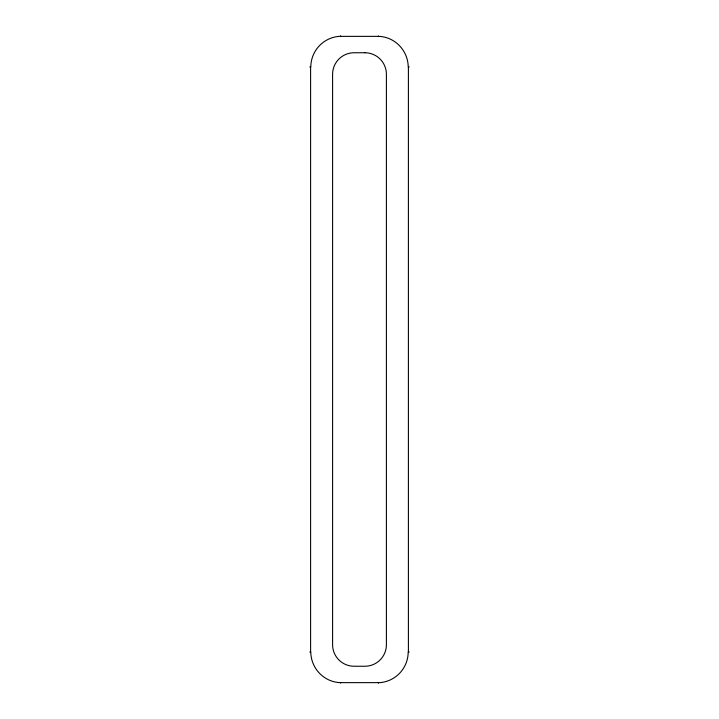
<?xml version="1.0" encoding="UTF-8"?>
<svg xmlns="http://www.w3.org/2000/svg" width="719" height="719" viewBox="0 0 719 719"><rect width="100%" height="100%" fill="white"/><g stroke="black" fill="none" stroke-linecap="round" stroke-linejoin="round"><path stroke-width="1.08" d="M340.563 36.363L378.437 36.363A30.198 29.964 65.8 0 1 389.455 38.754A30.917 30.558 65.5 0 1 408.23 66.984M309.772 66.984L310.599 66.984L310.599 652.016L309.772 652.016M409.228 66.984L408.401 66.984L408.401 652.016L409.228 652.016M378.437 682.637L340.563 682.637A30.198 29.964 65.8 0 1 329.545 680.246A30.917 30.558 65.5 0 1 310.77 652.016M378.437 35.95L378.437 36.48M378.437 682.52L378.437 683.05M340.563 35.95L340.563 36.48M340.563 682.52L340.563 683.05M310.797 66.984A30.692 30.45 -66.2 0 1 340.563 36.301M408.194 652.016A30.692 30.45 -66 0 1 378.437 682.708M364.884 52.748L354.116 52.748A21.525 21.525 0 0 0 332.591 74.273L332.591 644.727A21.525 21.525 0 0 0 354.116 666.252L364.884 666.252A21.525 21.525 0 0 0 386.409 644.727L386.409 74.273A21.525 21.525 0 0 0 364.884 52.748"/></g></svg>
